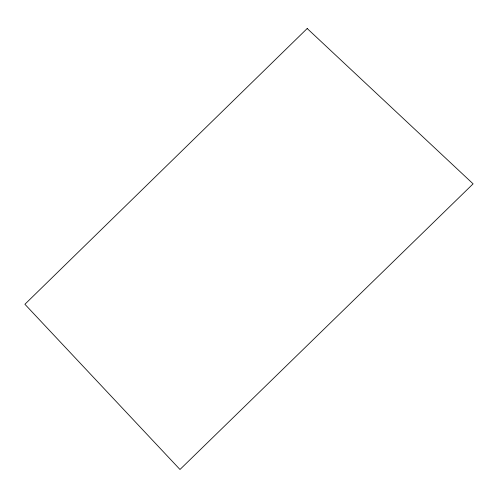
<?xml version="1.0" encoding="UTF-8"?>
<svg xmlns="http://www.w3.org/2000/svg" width="498" height="498" viewBox="0 0 498 498"><rect width="100%" height="100%" fill="white"/><g stroke="black" fill="none" stroke-linecap="round" stroke-linejoin="round"><path stroke-width="0.75" d="M307.191 28.517L24.9 304.266L179.983 469.483L473.1 183.843L307.191 28.517"/></g></svg>
